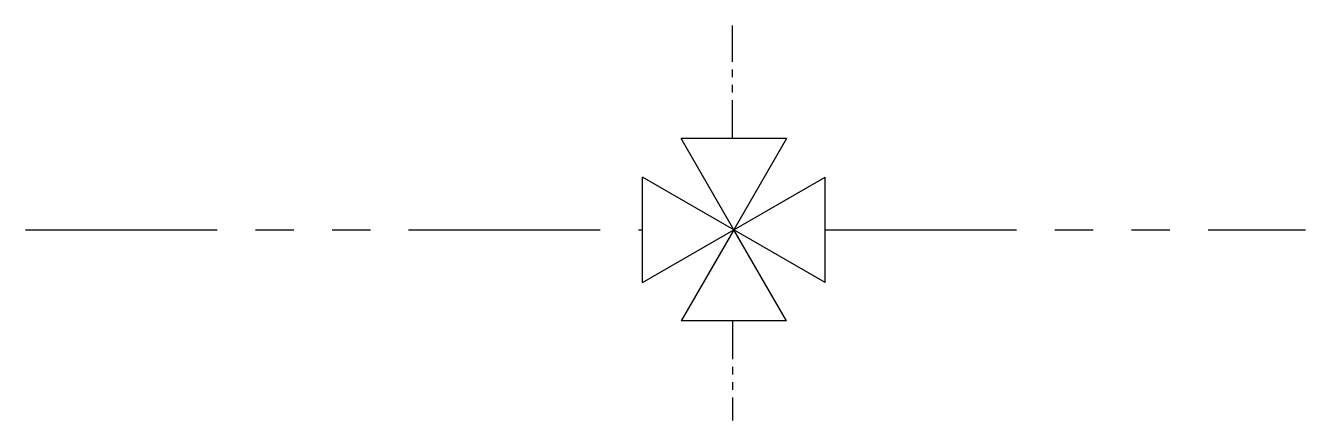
# Model space of a CAD drawing. Extents: x -20768.9 to -20706.2, y -11635.7 to -11616.3.
import ezdxf

# ---------------------------------------------------------------- set-up
doc = ezdxf.new("R2010")
doc.units = 0
doc.header["$MEASUREMENT"] = 0
doc.linetypes.add('PHANTOM2', pattern=[1.25, 0.625, -0.125, 0.125, -0.125, 0.125, -0.125])
doc.layers.get('0').update_dxf_attribs({"color": 3, "linetype": 'CONTINUOUS'})

msp = doc.modelspace()

# ---------------------------------------------------------------- linework, layer by layer
at = {"color": 1, "linetype": 'PHANTOM2', "ltscale": 3}
for p, q in [((-20734.247, -11621.87), (-20734.247, -11616.337)), ((-20734.247, -11630.806), (-20734.247, -11635.676))]:
    msp.add_line(p, q, dxfattribs=at)
at = {"color": 2}
for p, q in [((-20731.606, -11621.87), (-20736.765, -11621.87)), ((-20734.186, -11626.338), (-20736.765, -11621.87)), ((-20731.606, -11621.87), (-20734.186, -11626.338)), ((-20738.654, -11628.918), (-20738.654, -11623.759)), ((-20738.654, -11628.918), (-20729.718, -11623.759)), ((-20729.718, -11628.918), (-20738.654, -11623.759)), ((-20729.718, -11628.918), (-20729.718, -11623.759)), ((-20734.186, -11626.338), (-20736.765, -11630.806)), ((-20731.606, -11630.806), (-20734.186, -11626.338)), ((-20731.606, -11630.806), (-20736.765, -11630.806))]:
    msp.add_line(p, q, dxfattribs=at)
at = {"color": 1, "linetype": 'PHANTOM2', "ltscale": 15}
for p, q in [((-20768.852, -11626.338), (-20738.654, -11626.338)), ((-20729.718, -11626.338), (-20706.208, -11626.338))]:
    msp.add_line(p, q, dxfattribs=at)

doc.saveas('drawing.dxf')
